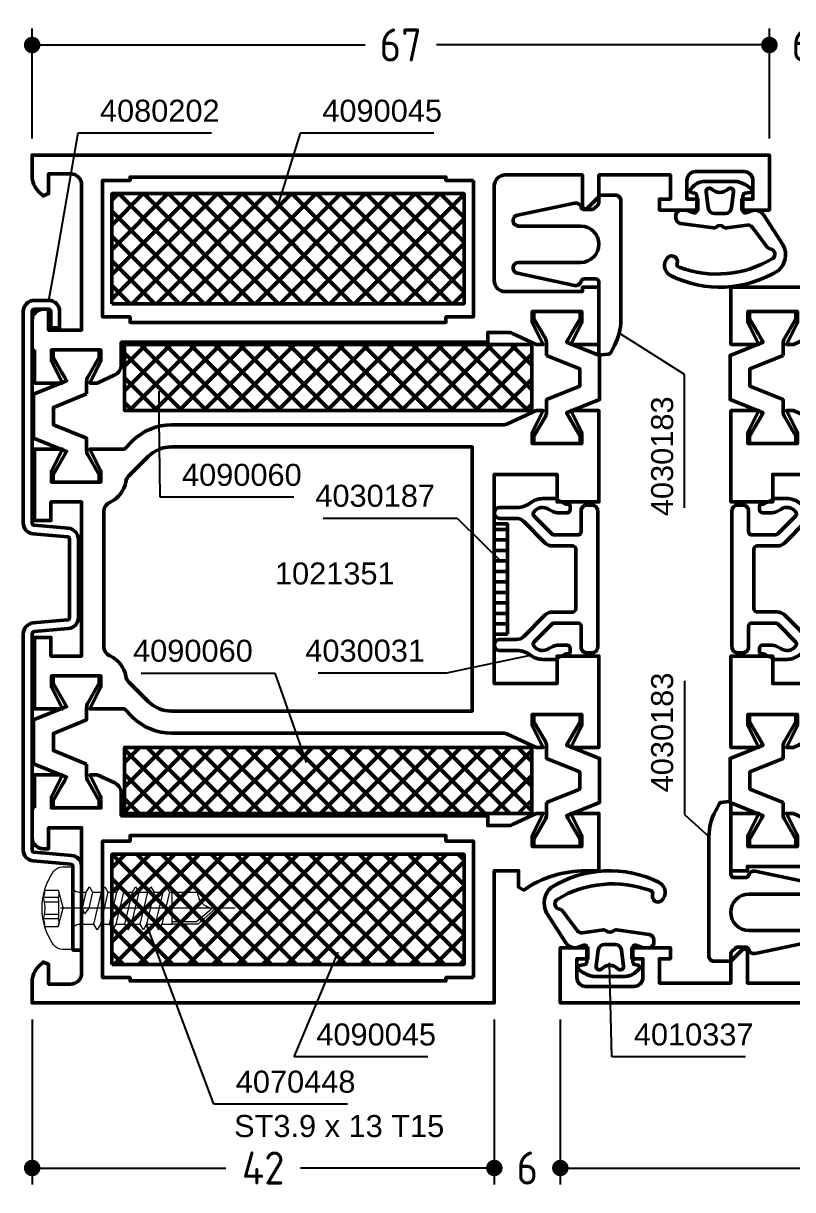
# Model space of a CAD drawing. Header units: millimetres. Extents: x 19 to 190, y 93 to 199.
# Drawn here: x 19.4 to 89.3, y 93 to 199 of the extents above; entities that cross this region are included whole.
import ezdxf

# ---------------------------------------------------------------- set-up
doc = ezdxf.new("R2010")
doc.units = ezdxf.units.MM
doc.linetypes.add('CENTER', pattern=[50.8, 31.75, -6.35, 6.35, -6.35])
doc.linetypes.add('HIDDEN', pattern=[9.525, 6.35, -3.175])
for name, color, linetype, lineweight in [('AM_5', 3, 'Continuous', 25), ('AM_C', 50, 'Continuous', 50), ('AM_S', 80, 'Continuous', 50), ('Cent3', 70, 'CENTER', 18), ('CHide4', 10, 'HIDDEN', 13), ('Cont3', 70, 'Continuous', 18), ('Cont4', 10, 'Continuous', 13)]:
    doc.layers.add(name, color=color, linetype=linetype, lineweight=lineweight)
doc.styles.add('HBS_DIMTEXTSTYLE', font='isocp.shx')
doc.styles.add('SWISSL', font='swissl.ttf')
doc.dimstyles.new('Konstruktionsschnitt 1-1$0', dxfattribs={"dimscale": 0, "dimtxt": 3, "dimasz": 1.5, "dimexe": 1.5, "dimexo": 1.5, "dimgap": 1.5, "dimtad": 0, "dimdsep": 46, "dimtxsty": 'HBS_DIMTEXTSTYLE', "dimblk": 'PUNKT', "dimcen": 0, "dimclrd": 3, "dimclre": 3, "dimclrt": 2, "dimadec": 1, "dimazin": 2, "dimtfac": 0.7, "dimtofl": 0, "dimtmove": 0, "dimatfit": 3, "dimfxl": 0, "dimtolj": 1, "dimtzin": 0, "dimarcsym": 0})

# ---------------------------------------------------------------- blocks, each defined once
blk = doc.blocks.new('WS4070448')
at = {"layer": 'Cent3', "ltscale": 0.5}
blk.add_line((8.05, -14.4), (8.07, 4.66), dxfattribs=at)
at = {"layer": 'CHide4', "ltscale": 0.3}
for p, q in [((7.1, 1.69), (7.1, 3.08)), ((7.51, 1.69), (7.51, 2.97)), ((8.63, 1.69), (8.63, 2.97)), ((9.04, 1.69), (9.04, 3.08))]:
    blk.add_line(p, q, dxfattribs=at)
for points in [[(6.42, 2.92), (6.42, 1.69)], [(9.72, 2.92), (9.72, 1.69)], [(6.42, 1.69), (8.07, 1.25)], [(9.72, 1.69), (8.07, 1.25)]]:
    blk.add_lwpolyline(points, dxfattribs=at)
for centre, radius, start, end in [((6.48, 4.2), 1.28, 267.2848, 298.8872), ((8.07, 5.85), 2.94, 250.6988, 289.3012), ((9.66, 4.2), 1.28, 241.1128, 272.7152), ((6.76, 2.85), 1.21, 253.6643, 286.3357), ((8.07, 11.78), 10.13, 264.4948, 275.5052), ((9.38, 2.85), 1.21, 253.6643, 286.3357)]:
    blk.add_arc(centre, radius, start, end, dxfattribs=at)
at = {"layer": 'Cont4'}
for p, q in [((6.62, -8.64), (6.62, -11)), ((6.62, -8.64), (9.52, -8.64)), ((9.52, -11), (9.52, -8.64)), ((6.62, -11), (8.07, -12.64)), ((8.07, -12.64), (9.52, -11))]:
    blk.add_line(p, q, dxfattribs=at)
blk.add_lwpolyline([(11.39, 2.11, 0.314856), (4.74, 2.11, 0.244912), (4.32, 1.29), (4.32, 0.36), (11.82, 0.36), (11.82, 1.29, 0.244912), (11.39, 2.11, 0.138291)], format="xyb", dxfattribs=at)
for points in [[(6.12, -1.14), (6.62, -1.43), (8.07, -1.08), (8.57, -0.71), (8.07, -0.51), (6.62, -0.85)], [(6.12, -2.54), (6.62, -2.83), (9.52, -2.14), (10.02, -1.85), (9.52, -1.56), (6.62, -2.25)], [(6.12, -3.94), (6.62, -4.23), (9.52, -3.54), (10.02, -3.25), (9.52, -2.96), (6.62, -3.65)], [(6.12, -5.34), (6.62, -5.63), (9.52, -4.94), (10.02, -4.65), (9.52, -4.36), (6.62, -5.05)], [(6.12, -6.74), (6.62, -7.03), (9.52, -6.34), (10.02, -6.05), (9.52, -5.76), (6.62, -6.45)], [(6.12, -8.14), (6.62, -8.43), (9.52, -7.74), (10.02, -7.45), (9.52, -7.16), (6.62, -7.85)]]:
    blk.add_lwpolyline(points, close=True, dxfattribs=at)
for points in [[(6.62, -0.14), (6.62, -0.85)], [(9.52, -0.14), (9.52, -1.56)], [(6.62, -1.43), (6.62, -1.85)], [(6.62, -1.43), (6.62, -2.25)], [(6.62, -1.43), (6.62, -2.25)], [(6.62, -2.83), (6.62, -3.65)], [(9.52, -2.14), (9.52, -2.96)], [(6.62, -4.23), (6.62, -5.05)], [(9.52, -3.54), (9.52, -4.36)], [(9.52, -4.94), (9.52, -5.76)], [(6.62, -5.63), (6.62, -6.45)], [(9.52, -6.34), (9.52, -7.16)], [(6.62, -7.03), (6.62, -7.85)], [(6.62, -8.43), (6.62, -8.64)], [(9.52, -7.74), (9.52, -8.64)], [(9.27, -8.64), (9.27, -10.89), (8.1, -12.28)], [(9.52, -9.14), (9.52, -9.96)], [(6.62, -9.83), (6.62, -10.65)]]:
    blk.add_lwpolyline(points, dxfattribs=at)
for centre, radius, start, end in [((6.12, -0.14), 0.5, 0, 90), ((10.02, -0.14), 0.5, 90, 180), ((6.61, -12.47), 1.47, 353.4244, 89.6688)]:
    blk.add_arc(centre, radius, start, end, dxfattribs=at)
blk = doc.blocks.new('PUNKT')
at = {"color": 0, "linetype": 'Continuous'}
blk.add_line((-0.5, 0), (-1, 0), dxfattribs=at)
at = {"color": 0, "linetype": 'Continuous', "const_width": 0.5}
blk.add_lwpolyline([(-0.25, 0, 1), (0.25, 0, 1)], format="xyb", close=True, dxfattribs=at)
blk = doc.blocks.new('*D9')
at = {"layer": 'AM_5', "color": 3, "lineweight": -2, "transparency": 16777216}
for p, q in [((68.23, 108.5), (68.23, 93.5)), ((166.23, 108.5), (166.23, 93.5)), ((69.73, 95), (114.02, 95)), ((164.73, 95), (120.44, 95))]:
    blk.add_line(p, q, dxfattribs=at)
at = {"layer": 'AM_5', "color": 3, "lineweight": -2, "transparency": 16777216, "xscale": 1.5, "yscale": 1.5, "zscale": 1.5, "rotation": 180}
blk.add_blockref('PUNKT', (68.23, 95), dxfattribs=at)
at = {"layer": 'AM_5', "color": 3, "lineweight": -2, "transparency": 16777216, "xscale": 1.5, "yscale": 1.5, "zscale": 1.5}
blk.add_blockref('PUNKT', (166.23, 95), dxfattribs=at)
at = {"layer": 'AM_5', "color": 2, "transparency": 16777216, "insert": (117.23, 95), "char_height": 3, "attachment_point": 5, "style": 'HBS_DIMTEXTSTYLE'}
blk.add_mtext('\\A1;98', dxfattribs=at)
blk = doc.blocks.new('*D10')
at = {"layer": 'AM_5', "color": 3, "lineweight": -2, "transparency": 16777216}
for p, q in [((62.23, 108.5), (62.23, 93.5)), ((68.23, 108.5), (68.23, 93.5)), ((60.73, 95), (59.23, 95)), ((69.73, 95), (71.23, 95))]:
    blk.add_line(p, q, dxfattribs=at)
at = {"layer": 'AM_5', "color": 3, "lineweight": -2, "transparency": 16777216, "xscale": 1.5, "yscale": 1.5, "zscale": 1.5}
blk.add_blockref('PUNKT', (62.23, 95), dxfattribs=at)
at = {"layer": 'AM_5', "color": 3, "lineweight": -2, "transparency": 16777216, "xscale": 1.5, "yscale": 1.5, "zscale": 1.5, "rotation": 180}
blk.add_blockref('PUNKT', (68.23, 95), dxfattribs=at)
at = {"layer": 'AM_5', "color": 2, "transparency": 16777216, "insert": (65.23, 95), "char_height": 3, "attachment_point": 5, "style": 'HBS_DIMTEXTSTYLE'}
blk.add_mtext('\\A1;6', dxfattribs=at)
blk = doc.blocks.new('*D11')
at = {"layer": 'AM_5', "color": 3, "lineweight": -2, "transparency": 16777216}
for p, q in [((20.23, 108.5), (20.23, 93.5)), ((62.23, 108.5), (62.23, 93.5)), ((21.73, 95), (37.84, 95)), ((60.73, 95), (44.62, 95))]:
    blk.add_line(p, q, dxfattribs=at)
at = {"layer": 'AM_5', "color": 3, "lineweight": -2, "transparency": 16777216, "xscale": 1.5, "yscale": 1.5, "zscale": 1.5, "rotation": 180}
blk.add_blockref('PUNKT', (20.23, 95), dxfattribs=at)
at = {"layer": 'AM_5', "color": 3, "lineweight": -2, "transparency": 16777216, "xscale": 1.5, "yscale": 1.5, "zscale": 1.5}
blk.add_blockref('PUNKT', (62.23, 95), dxfattribs=at)
at = {"layer": 'AM_5', "color": 2, "transparency": 16777216, "insert": (41.23, 95), "char_height": 3, "attachment_point": 5, "style": 'HBS_DIMTEXTSTYLE'}
blk.add_mtext('\\A1;42', dxfattribs=at)
blk = doc.blocks.new('*D15')
at = {"layer": 'AM_5', "color": 3, "lineweight": -2, "transparency": 16777216}
for p, q in [((87.23, 188.5), (87.23, 198.5)), ((93.23, 188.5), (93.23, 198.5)), ((85.73, 197), (84.23, 197)), ((94.73, 197), (96.23, 197))]:
    blk.add_line(p, q, dxfattribs=at)
at = {"layer": 'AM_5', "color": 3, "lineweight": -2, "transparency": 16777216, "xscale": 1.5, "yscale": 1.5, "zscale": 1.5}
blk.add_blockref('PUNKT', (87.23, 197), dxfattribs=at)
at = {"layer": 'AM_5', "color": 3, "lineweight": -2, "transparency": 16777216, "xscale": 1.5, "yscale": 1.5, "zscale": 1.5, "rotation": 180}
blk.add_blockref('PUNKT', (93.23, 197), dxfattribs=at)
at = {"layer": 'AM_5', "color": 2, "transparency": 16777216, "insert": (90.23, 197), "char_height": 3, "attachment_point": 5, "style": 'HBS_DIMTEXTSTYLE'}
blk.add_mtext('\\A1;6', dxfattribs=at)
blk = doc.blocks.new('*D16')
at = {"layer": 'AM_5', "color": 3, "lineweight": -2, "transparency": 16777216}
for p, q in [((20.23, 188.5), (20.23, 198.5)), ((87.23, 188.5), (87.23, 198.5)), ((21.73, 197), (50.49, 197)), ((85.73, 197), (56.97, 197))]:
    blk.add_line(p, q, dxfattribs=at)
at = {"layer": 'AM_5', "color": 3, "lineweight": -2, "transparency": 16777216, "xscale": 1.5, "yscale": 1.5, "zscale": 1.5, "rotation": 180}
blk.add_blockref('PUNKT', (20.23, 197), dxfattribs=at)
at = {"layer": 'AM_5', "color": 3, "lineweight": -2, "transparency": 16777216, "xscale": 1.5, "yscale": 1.5, "zscale": 1.5}
blk.add_blockref('PUNKT', (87.23, 197), dxfattribs=at)
at = {"layer": 'AM_5', "color": 2, "transparency": 16777216, "insert": (53.73, 197), "char_height": 3, "attachment_point": 5, "style": 'HBS_DIMTEXTSTYLE'}
blk.add_mtext('\\A1;67', dxfattribs=at)
blk = doc.blocks.new('*S36')
at = {"layer": 'AM_5', "color": 3}
for p, q in [((24.39, 189), (22.17, 176.26)), ((36.53, 189), (24.39, 189))]:
    blk.add_line(p, q, dxfattribs=at)
at = {"layer": 'AM_5', "color": 3, "linetype": 'Continuous'}
blk.add_line((22.17, 176.26), (21.73, 173.8), dxfattribs=at)
at = {"layer": 'AM_5', "color": 2, "insert": (26.39, 190), "char_height": 2, "attachment_point": 7, "style": 'SWISSL'}
blk.add_mtext('4080202', dxfattribs=at)
blk = doc.blocks.new('ZAHL links')
at = {"layer": 'AM_5', "color": 2, "style": 'SWISSL'}
blk.add_attdef('XXX', (1.85, -2.5), '', height=1.5, dxfattribs=at)
blk = doc.blocks.new('*S37')
at = {"layer": 'AM_5', "color": 3, "linetype": 'Continuous'}
blk.add_line((75.69, 169.49), (73.58, 170.82), dxfattribs=at)
at = {"layer": 'AM_5', "color": 3}
for p, q in [((79.51, 167.08), (75.69, 169.49)), ((79.51, 154.95), (79.51, 167.08))]:
    blk.add_line(p, q, dxfattribs=at)
at = {"layer": 'AM_5', "color": 2, "insert": (78.51, 165.08), "char_height": 2, "attachment_point": 9, "rotation": 90, "style": 'SWISSL'}
blk.add_mtext('4030183', dxfattribs=at)
blk = doc.blocks.new('*S38')
at = {"layer": 'AM_5', "color": 3}
for p, q in [((72.91, 105.1), (72.69, 113.64)), ((72.69, 113.64), (72.69, 113.64)), ((85.06, 105.1), (72.91, 105.1))]:
    blk.add_line(p, q, dxfattribs=at)
at = {"layer": 'AM_5', "color": 2, "insert": (74.91, 106.1), "char_height": 2, "attachment_point": 7, "style": 'SWISSL'}
blk.add_mtext('4010337', dxfattribs=at)
blk = doc.blocks.new('*S39')
at = {"layer": 'AM_5', "color": 3}
for p, q in [((79.51, 139.25), (79.51, 127.12)), ((79.51, 127.12), (79.88, 126.79))]:
    blk.add_line(p, q, dxfattribs=at)
at = {"layer": 'AM_5', "color": 3, "linetype": 'Continuous'}
blk.add_line((79.88, 126.79), (81.73, 125.11), dxfattribs=at)
at = {"layer": 'AM_5', "color": 2, "insert": (78.51, 129.12), "char_height": 2, "attachment_point": 7, "rotation": 90, "style": 'SWISSL'}
blk.add_mtext('4030183', dxfattribs=at)
blk = doc.blocks.new('*S55')
at = {"layer": 'AM_5', "color": 3}
for p, q in [((46.69, 154.03), (58.84, 154.03)), ((58.84, 154.03), (61.13, 151.77))]:
    blk.add_line(p, q, dxfattribs=at)
at = {"layer": 'AM_5', "color": 3, "linetype": 'Continuous'}
blk.add_line((61.13, 151.77), (62.92, 150.02), dxfattribs=at)
at = {"layer": 'AM_5', "color": 2, "insert": (56.84, 155.03), "char_height": 2, "attachment_point": 9, "style": 'SWISSL'}
blk.add_mtext('4030187', dxfattribs=at)
blk = doc.blocks.new('*S56')
at = {"layer": 'AM_5', "color": 3}
for p, q in [((57.93, 139.96), (63.08, 141.06)), ((46.23, 139.96), (57.93, 139.96))]:
    blk.add_line(p, q, dxfattribs=at)
at = {"layer": 'AM_5', "color": 3, "linetype": 'Continuous'}
blk.add_line((63.08, 141.06), (65.52, 141.58), dxfattribs=at)
at = {"layer": 'AM_5', "color": 2, "insert": (55.93, 140.96), "char_height": 2, "attachment_point": 9, "style": 'SWISSL'}
blk.add_mtext('4030031', dxfattribs=at)
blk = doc.blocks.new('*S57')
at = {"layer": 'AM_5', "color": 3, "linetype": 'Continuous'}
blk.add_line((31.78, 163.06), (31.76, 165.56), dxfattribs=at)
at = {"layer": 'AM_5', "color": 3}
for p, q in [((31.85, 155.93), (31.78, 163.06)), ((44, 155.93), (31.85, 155.93))]:
    blk.add_line(p, q, dxfattribs=at)
at = {"layer": 'AM_5', "color": 2, "insert": (33.85, 156.93), "char_height": 2, "attachment_point": 7, "style": 'SWISSL'}
blk.add_mtext('4090060', dxfattribs=at)
blk = doc.blocks.new('*S58')
at = {"layer": 'AM_5', "color": 3}
for p, q in [((30.13, 139.95), (42.28, 139.95)), ((42.28, 139.95), (44.31, 134.19))]:
    blk.add_line(p, q, dxfattribs=at)
at = {"layer": 'AM_5', "color": 3, "linetype": 'Continuous'}
blk.add_line((44.31, 134.19), (45.14, 131.84), dxfattribs=at)
at = {"layer": 'AM_5', "color": 2, "insert": (40.28, 140.95), "char_height": 2, "attachment_point": 9, "style": 'SWISSL'}
blk.add_mtext('4090060', dxfattribs=at)
blk = doc.blocks.new('*S59')
at = {"layer": 'AM_5', "color": 3}
for p, q in [((44.6, 189), (43.14, 184.3)), ((56.73, 189), (44.6, 189))]:
    blk.add_line(p, q, dxfattribs=at)
at = {"layer": 'AM_5', "color": 3, "linetype": 'Continuous'}
blk.add_line((43.14, 184.3), (42.39, 181.91), dxfattribs=at)
at = {"layer": 'AM_5', "color": 2, "insert": (46.6, 190), "char_height": 2, "attachment_point": 7, "style": 'SWISSL'}
blk.add_mtext('4090045', dxfattribs=at)
blk = doc.blocks.new('*S60')
at = {"layer": 'AM_5', "color": 3, "linetype": 'Continuous'}
blk.add_line((30.14, 112.3), (31.11, 114.6), dxfattribs=at)
at = {"layer": 'AM_5', "color": 3}
for p, q in [((27.11, 105.1), (30.14, 112.3)), ((39.24, 105.1), (27.11, 105.1))]:
    blk.add_line(p, q, dxfattribs=at)
at = {"layer": 'AM_5', "color": 2, "insert": (29.11, 106.1), "char_height": 2, "attachment_point": 7, "style": 'SWISSL'}
blk.add_mtext('4090045', dxfattribs=at)
blk = doc.blocks.new('WI1021351')
for points in [[(17.7, 0.2), (17.7, 0), (15, 0, -0.414214), (14, 1), (14, 1.5), (15.9, 1.5), (15.9, 4.5), (2.7, 4.5, 0.414214), (1.7, 3.5), (1.7, 1.5), (3.5, 1.5), (3.71, 0.99), (3.31, 0.59, -0.198912), (1.9, 0), (0, 0), (0, 67), (5, 67), (5, 64.5), (4, 64.5), (4, 65.5), (2.3, 65.5, 0.414214), (1.5, 64.7), (1.5, 60.3, 0.414214), (2.3, 59.5), (4, 59.5), (4, 60.5), (5, 60.5), (5, 57), (4, 57), (4, 58), (1.8, 58), (1.8, 51.5), (3.78, 51.5), (4.94, 50.34), (4.8, 50), (1.8, 50), (1.8, 43, 0.414214), (2.8, 42), (11.4, 42, 0.414214), (12.4, 43), (12.4, 50), (12, 50), (12, 51.5), (17.2, 51.5), (17.2, 48.95), (15.2, 49.95), (14.2, 49.95), (14.2, 45.45), (15.2, 45.45), (17.2, 46.45), (17.2, 45.8), (16.19, 43.64, 0.109518), (16.1, 43.22), (16.1, 41.4), (17, 41.4), (17, 8.1), (19.06, 8.1, -0.294108), (19.97, 7.51), (20.7, 5.9), (20.7, 5.25), (18.7, 6.25), (17.7, 6.25), (17.7, 1.75), (18.7, 1.75), (20.7, 2.75), (20.7, 0.2), (17.7, 0.2)], [(18.19, 46.75), (17.07, 46.75, 0.131652), (16.67, 46.64), (14.86, 45.6), (14.2, 45.6), (14.2, 49.8), (14.86, 49.8), (16.2, 49.02), (16.69, 48.74), (16.99, 48.57), (18.2, 51.57), (22.2, 51.57), (23.41, 48.57), (25.54, 49.8), (26.2, 49.8), (26.2, 45.6), (25.54, 45.6), (23.73, 46.64, 0.131652), (23.33, 46.75), (22.21, 46.75), (20.99, 49.77), (19.41, 49.77)], [(24.5, 12.67, 0.198912), (25.96, 9.13), (26.7, 8.4), (26.7, 5.25), (28.7, 6.25), (29.7, 6.25), (29.7, 1.75), (28.7, 1.75), (26.7, 2.75), (26.7, 0.2), (33.2, 0.2), (33.2, 1.7), (31.5, 1.7), (31.5, 4.5), (45.5, 4.5), (45.5, 1.7), (43.8, 1.7), (43.8, 0.2), (50.3, 0.2), (50.3, 2.75), (48.3, 1.75), (47.3, 1.75), (47.3, 6.25), (48.3, 6.25), (50.3, 5.25), (50.3, 8.4), (51.04, 9.13, 0.198912), (52.5, 12.67), (52.5, 42.79, -0.109518), (52.59, 43.21), (53.8, 45.8), (53.8, 46.45), (51.8, 45.45), (50.8, 45.45), (50.8, 49.95), (51.8, 49.95), (53.8, 48.95), (53.8, 51.5), (45.5, 51.5), (45.5, 47.7), (48, 47.7), (48, 42), (29, 42), (29, 47.7), (31.5, 47.7), (31.5, 51.5), (23.2, 51.5), (23.2, 48.95), (25.2, 49.95), (26.2, 49.95), (26.2, 45.45), (25.2, 45.45), (23.2, 46.45), (23.2, 45.8), (24.41, 43.21, -0.109518), (24.5, 42.79)], [(58.81, 46.75), (59.93, 46.75, -0.131652), (60.33, 46.64), (62.14, 45.6), (62.8, 45.6), (62.8, 49.8), (62.14, 49.8), (60.8, 49.02), (60.31, 48.74), (60.01, 48.57), (58.8, 51.57), (54.8, 51.57), (53.59, 48.57), (51.46, 49.8), (50.8, 49.8), (50.8, 45.6), (51.46, 45.6), (53.27, 46.64, -0.131652), (53.67, 46.75), (54.79, 46.75), (56.02, 49.77), (57.59, 49.77)], [(59.3, 0.2), (59.3, 0), (62, 0, 0.414214), (63, 1), (63, 1.5), (61.1, 1.5), (61.1, 4.5), (74.3, 4.5, -0.414214), (75.3, 3.5), (75.3, 1.5), (73.5, 1.5), (73.29, 0.99), (73.69, 0.58, 0.198912), (75.11, 0), (77, 0), (77, 42), (65, 42), (65, 44.2), (66.5, 44.2), (66.75, 44.67, -0.151177), (65, 50.31), (65, 51.5), (59.8, 51.5), (59.8, 48.95), (61.8, 49.95), (62.8, 49.95), (62.8, 45.45), (61.8, 45.45), (59.8, 46.45), (59.8, 45.8), (60.81, 43.64, -0.109518), (60.9, 43.22), (60.9, 41.4), (60, 41.4), (60, 8.1), (57.94, 8.1, 0.294108), (57.03, 7.51), (56.3, 5.9), (56.3, 5.25), (58.3, 6.25), (59.3, 6.25), (59.3, 1.75), (58.3, 1.75), (56.3, 2.75), (56.3, 0.2), (59.3, 0.2)], [(26.5, 12.67, 0.198912), (27.38, 10.55), (29.14, 8.79, 0.154989), (29.67, 8.51, -0.248244), (31.53, 7.08, 0.293963), (32.44, 6.5), (44.57, 6.5, 0.293963), (45.48, 7.08, -0.248244), (47.33, 8.51, 0.154989), (47.86, 8.79), (49.62, 10.55, 0.198912), (50.5, 12.67), (50.5, 40), (26.5, 40)], [(21.69, 4.95), (20.57, 4.95, -0.131652), (20.17, 5.06), (18.36, 6.1), (17.7, 6.1), (17.7, 1.9), (18.36, 1.9), (19.7, 2.67), (20.19, 2.96), (20.49, 3.13), (21.7, 0.13), (25.7, 0.13), (26.91, 3.13), (29.04, 1.9), (29.7, 1.9), (29.7, 6.1), (29.04, 6.1), (27.23, 5.06, -0.131652), (26.83, 4.95), (25.71, 4.95), (24.49, 1.93), (22.91, 1.93)], [(55.31, 4.95), (56.43, 4.95, 0.131652), (56.83, 5.06), (58.64, 6.1), (59.3, 6.1), (59.3, 1.9), (58.64, 1.9), (57.3, 2.67), (56.81, 2.96), (56.51, 3.13), (55.3, 0.13), (51.3, 0.13), (50.09, 3.13), (47.96, 1.9), (47.3, 1.9), (47.3, 6.1), (47.96, 6.1), (49.77, 5.06, 0.131652), (50.17, 4.95), (51.29, 4.95), (52.52, 1.93), (54.09, 1.93)]]:
    blk.add_lwpolyline(points, format="xyb", close=True)
for points in [[(2.3, 40.1), (2.3, 37.6), (2, 37.6), (2, 8.9), (2.3, 8.9), (2.3, 6.4), (14.7, 6.4), (14.7, 8.9), (15.2, 8.9), (15.2, 37.6), (14.7, 37.6), (14.7, 40.1), (2.3, 40.1)], [(74.7, 40.1), (62.3, 40.1), (62.3, 37.6), (61.8, 37.6), (61.8, 8.9), (62.3, 8.9), (62.3, 6.4), (74.7, 6.4), (74.7, 8.9), (75, 8.9), (75, 37.6), (74.7, 37.6), (74.7, 40.1)]]:
    blk.add_lwpolyline(points, close=True)
blk = doc.blocks.new('WI1021358')
for points in [[(-59.8, 2.2), (-59.8, 1.55), (-61.8, 2.55), (-62.8, 2.55), (-62.8, -1.95), (-61.8, -1.95), (-59.8, -0.95), (-59.8, -3.5), (-65, -3.5), (-65, -2), (-64.6, -2), (-64.6, 5, 0.414214), (-65.6, 6), (-74.2, 6, 0.414214), (-75.2, 5), (-75.2, -2), (-72.2, -2), (-72.06, -2.34), (-73.22, -3.5), (-75.2, -3.5), (-75.2, -10), (-73, -10), (-73, -9), (-72, -9), (-72, -12.5), (-73, -12.5), (-73, -11.5), (-74.7, -11.5, 0.414214), (-75.5, -12.3), (-75.5, -16.7, 0.414214), (-74.7, -17.5), (-73, -17.5), (-73, -16.5), (-72, -16.5), (-72, -19), (-77, -19), (-77, 79), (-72, 79), (-72, 76.5), (-73, 76.5), (-73, 77.5), (-74.7, 77.5, 0.414214), (-75.5, 76.7), (-75.5, 72.3, 0.414214), (-74.7, 71.5), (-73, 71.5), (-73, 72.5), (-72, 72.5), (-72, 69), (-73, 69), (-73, 70), (-75, 70), (-75, 50.5, 0.414214), (-74, 49.5), (-61.1, 49.5), (-61.1, 52.5), (-63, 52.5), (-63, 53, -0.414214), (-62, 54), (-59.3, 54), (-59.3, 53.8), (-56.3, 53.8), (-56.3, 51.25), (-58.3, 52.25), (-59.3, 52.25), (-59.3, 47.75), (-58.3, 47.75), (-56.3, 48.75), (-56.3, 48.1), (-57.03, 46.49, -0.294108), (-57.94, 45.9), (-60, 45.9), (-60, 6.6), (-60.9, 6.6), (-60.9, 4.78, 0.109518), (-60.81, 4.36), (-59.8, 2.2)], [(-55.31, 49.05), (-56.43, 49.05, 0.131652), (-56.83, 48.94), (-58.64, 47.9), (-59.3, 47.9), (-59.3, 52.1), (-58.64, 52.1), (-57.3, 51.33), (-56.81, 51.05), (-56.51, 50.87), (-55.3, 53.88), (-51.3, 53.88), (-50.09, 50.87), (-47.96, 52.1), (-47.3, 52.1), (-47.3, 47.9), (-47.96, 47.9), (-49.77, 48.94, 0.131652), (-50.17, 49.05), (-51.29, 49.05), (-52.51, 52.08), (-54.08, 52.08)], [(-24.5, 41.33, 0.198912), (-25.96, 44.86), (-26.7, 45.6), (-26.7, 48.75), (-28.7, 47.75), (-29.7, 47.75), (-29.7, 52.25), (-28.7, 52.25), (-26.7, 51.25), (-26.7, 53.8), (-33.2, 53.8), (-33.2, 52.3), (-31.5, 52.3), (-31.5, 49.5), (-45.5, 49.5), (-45.5, 52.3), (-43.8, 52.3), (-43.8, 53.8), (-50.3, 53.8), (-50.3, 51.25), (-48.3, 52.25), (-47.3, 52.25), (-47.3, 47.75), (-48.3, 47.75), (-50.3, 48.75), (-50.3, 45.6), (-51.04, 44.86, 0.198912), (-52.5, 41.33), (-52.5, 5.21, -0.109518), (-52.59, 4.79), (-53.8, 2.2), (-53.8, 1.55), (-51.8, 2.55), (-50.8, 2.55), (-50.8, -1.95), (-51.8, -1.95), (-53.8, -0.95), (-53.8, -3.5), (-45.5, -3.5), (-45.5, 0.3), (-48, 0.3), (-48, 6), (-29, 6), (-29, 0.3), (-31.5, 0.3), (-31.5, -3.5), (-23.2, -3.5), (-23.2, -0.95), (-25.2, -1.95), (-26.2, -1.95), (-26.2, 2.55), (-25.2, 2.55), (-23.2, 1.55), (-23.2, 2.2), (-24.41, 4.79, -0.109518), (-24.5, 5.21)], [(-21.69, 49.05), (-20.57, 49.05, -0.131652), (-20.17, 48.94), (-18.36, 47.9), (-17.7, 47.9), (-17.7, 52.1), (-18.36, 52.1), (-19.7, 51.33), (-20.19, 51.05), (-20.49, 50.87), (-21.7, 53.88), (-25.7, 53.88), (-26.91, 50.87), (-29.04, 52.1), (-29.7, 52.1), (-29.7, 47.9), (-29.04, 47.9), (-27.23, 48.94, -0.131652), (-26.83, 49.05), (-25.71, 49.05), (-24.49, 52.08), (-22.91, 52.08)], [(-17.7, 54), (-15, 54, -0.414214), (-14, 53), (-14, 52.5), (-15.9, 52.5), (-15.9, 49.5), (-2.7, 49.5, 0.414214), (-1.7, 50.5), (-1.7, 52.5), (-3.5, 52.5), (-3.71, 53.01), (-3.31, 53.41, -0.198912), (-1.9, 54), (0, 54), (0, 6), (-12, 6), (-12, -3.5), (-17.2, -3.5), (-17.2, -0.95), (-15.2, -1.95), (-14.2, -1.95), (-14.2, 2.55), (-15.2, 2.55), (-17.2, 1.55), (-17.2, 2.2), (-16.19, 4.36, 0.109518), (-16.1, 4.78), (-16.1, 6.6), (-17, 6.6), (-17, 45.9), (-19.06, 45.9, -0.294108), (-19.97, 46.49), (-20.7, 48.1), (-20.7, 48.75), (-18.7, 47.75), (-17.7, 47.75), (-17.7, 52.25), (-18.7, 52.25), (-20.7, 51.25), (-20.7, 53.8), (-17.7, 53.8), (-17.7, 54)], [(-26.5, 8), (-50.5, 8), (-50.5, 41.33, -0.198912), (-49.62, 43.45), (-47.86, 45.21, -0.154989), (-47.33, 45.49, 0.248244), (-45.47, 46.91, -0.293963), (-44.56, 47.5), (-32.43, 47.5, -0.293963), (-31.52, 46.91, 0.248244), (-29.67, 45.49, -0.154989), (-29.14, 45.21), (-27.38, 43.45, -0.198912), (-26.5, 41.33)], [(-58.81, 1.25), (-59.93, 1.25, -0.131652), (-60.33, 1.36), (-62.14, 2.4), (-62.8, 2.4), (-62.8, -1.8), (-62.14, -1.8), (-60.8, -1.03), (-60.31, -0.74), (-60.01, -0.57), (-58.8, -3.57), (-54.8, -3.57), (-53.59, -0.57), (-51.46, -1.8), (-50.8, -1.8), (-50.8, 2.4), (-51.46, 2.4), (-53.27, 1.36, -0.131652), (-53.67, 1.25), (-54.79, 1.25), (-56.01, -1.77), (-57.58, -1.77)], [(-18.19, 1.25), (-17.07, 1.25, 0.131652), (-16.67, 1.36), (-14.86, 2.4), (-14.2, 2.4), (-14.2, -1.8), (-14.86, -1.8), (-16.2, -1.03), (-16.69, -0.74), (-16.99, -0.57), (-18.2, -3.57), (-22.2, -3.57), (-23.41, -0.57), (-25.54, -1.8), (-26.2, -1.8), (-26.2, 2.4), (-25.54, 2.4), (-23.73, 1.36, 0.131652), (-23.33, 1.25), (-22.21, 1.25), (-20.99, -1.77), (-19.41, -1.77)]]:
    blk.add_lwpolyline(points, format="xyb", close=True)
for points in [[(-62.3, 47.6), (-74.7, 47.6), (-74.7, 45.1), (-75, 45.1), (-75, 10.4), (-74.7, 10.4), (-74.7, 7.9), (-62.3, 7.9), (-62.3, 10.4), (-61.8, 10.4), (-61.8, 45.1), (-62.3, 45.1), (-62.3, 47.6)], [(-14.7, 7.9), (-2.3, 7.9), (-2.3, 10.4), (-2, 10.4), (-2, 45.1), (-2.3, 45.1), (-2.3, 47.6), (-14.7, 47.6), (-14.7, 45.1), (-15.2, 45.1), (-15.2, 10.4), (-14.7, 10.4), (-14.7, 7.9)]]:
    blk.add_lwpolyline(points, close=True)
blk = doc.blocks.new('WI4010337')
for points in [[(3, -2.6, -0.059278), (2.91, -2.59, -0.117049), (1.67, -1.96, -0.635393), (1.77, -1.61), (2.23, -1.53, 0.36397), (2.4, -1.33), (2.4, 0.04, 0.520567), (2.13, 0.23), (1.55, 0.02, -0.087489), (1.45, 0), (1.34, 0, -0.254502), (0.5, 0.46), (-1.26, 3.19, -0.346313), (-0.82, 5.48, -0.262362), (8.99, 5.92, -0.532594), (9.19, 4.28, -0.763093), (8.39, 4.81, 0.405422), (8.21, 5.19, 0.226764), (-0.3, 4.4, 0.686875), (-0.04, 3.5, -0.213671), (0.17, 3.38), (1.56, 1.54, 0.272627), (2.03, 1.35), (3.91, 1.62, -0.228564), (4.16, 1.54, 0.398435), (4.84, 1.54, -0.228564), (5.09, 1.62), (8.07, 1.2, -0.373635), (8.5, 0.7), (8.5, 0.5, -0.414214), (8, 0), (7.55, 0, -0.087489), (7.45, 0.02), (6.87, 0.23, 0.520567), (6.6, 0.04), (6.6, -1.33, 0.36397), (6.77, -1.53), (7.03, -1.58, -0.594937), (7.15, -1.91), (6.95, -2.12, -0.208), (5.85, -2.6)], [(4.98, 0.3, -0.378866), (5.57, -0.23), (5.75, -1.66, -0.717695), (5.24, -1.91, 0.421053), (3.76, -1.91, -0.717695), (3.25, -1.66), (3.43, -0.23, -0.378866), (4.02, 0.3)]]:
    blk.add_lwpolyline(points, format="xyb", close=True)
blk = doc.blocks.new('WI4030031')
blk.add_lwpolyline([(6.2, -9.4, 0.414214), (6.7, -8.9), (6.7, -8.4, 0.414214), (6.2, -7.9), (4.3, -7.9, -0.414214), (4, -7.6), (4, -5.44, -0.198912), (4.09, -5.23), (5.7, -3.62, -0.366985), (6.08, -3.59, -0.409938), (6.32, -4.97, 0.152896), (6, -6), (6, -6.6, 0.414214), (6.3, -6.9), (6.6, -6.9, 0.414214), (6.8, -6.7), (6.8, -6.55, -0.131652), (6.84, -6.4), (7.26, -5.67, 0.131652), (7.3, -5.52), (7.3, -4.4, 0.166731), (6.92, -3.3, -0.166731), (6.5, -2.07), (6.5, -0.5, 1), (5.5, -0.5), (5.5, -1.99, -0.198912), (5.21, -2.69), (3.29, -4.61, 0.198912), (3, -5.31), (3, -7.1, -0.414214), (2.7, -7.4), (-2.7, -7.4, -0.414214), (-3, -7.1), (-3, -5.31, 0.198912), (-3.29, -4.61), (-5.21, -2.69, -0.198912), (-5.5, -1.99), (-5.5, -0.5, 1), (-6.5, -0.5), (-6.5, -2.07, -0.166731), (-6.92, -3.3, 0.166731), (-7.3, -4.4), (-7.3, -5.52, 0.131652), (-7.26, -5.67), (-6.84, -6.4, -0.131652), (-6.8, -6.55), (-6.8, -6.7, 0.414214), (-6.6, -6.9), (-6.3, -6.9, 0.414214), (-6, -6.6), (-6, -6, 0.152896), (-6.32, -4.97, -0.409938), (-6.08, -3.59, -0.366985), (-5.7, -3.62), (-4.09, -5.23, -0.198912), (-4, -5.44), (-4, -7.6, -0.414214), (-4.3, -7.9), (-6.2, -7.9, 0.414214), (-6.7, -8.4), (-6.7, -8.9, 0.414214), (-6.2, -9.4), (6.2, -9.4)], format="xyb", close=True)
blk = doc.blocks.new('WI4030183')
blk.add_lwpolyline([(7.3, 2, -0.414214), (7.8, 1.5), (7.8, 0.2, -0.414214), (7.6, 0), (7.08, 0, 0.198912), (6.94, -0.06), (6.59, -0.41, 0.198912), (6.5, -0.62), (6.5, -1.33, 0.341999), (6.72, -1.62, -0.401322), (7.09, -2.2), (5.99, -7.4, -0.900845), (5, -7.3), (5, -1.65, 1), (1.7, -1.65), (1.7, -7.3, -0.900845), (0.71, -7.4), (-0.39, -2.2, -0.401322), (-0.03, -1.62, 0.341999), (0.2, -1.33), (0.2, -0.3, 0.445229), (-0.13, 0), (-6.51, 0, -0.445229), (-6.71, 0.22), (-6.64, 0.89, -0.249328), (-6.54, 1.05), (-5.85, 1.41, -0.120826), (-3.54, 2), (7.3, 2)], format="xyb", close=True)
blk = doc.blocks.new('WI4030187')
h = blk.add_hatch()
h.set_pattern_fill('LINE', color=256, scale=0.3, angle=90)
h.set_pattern_definition([(90, (-148.2295, -112.0005), (-0.9525, 6e-17), [])])
h.paths.add_polyline_path([(5, 0), (5, 1.2), (-5, 1.2), (-5, 0)])
blk.add_lwpolyline([(5, 1.2), (5, 0), (-5, 0), (-5, 1.2), (5, 1.2)], close=True)
blk = doc.blocks.new('WI4080202')
blk.add_lwpolyline([(-48.32, -0.18), (-48.61, -3.59, -0.388879), (-49.61, -4.5), (-57.2, -4.5), (-57.2, -3.7), (-49.61, -3.7, 0.388879), (-49.41, -3.52), (-49.11, -0.11, -0.388879), (-48.12, 0.8), (-28.48, 0.8, -0.388879), (-27.49, -0.11), (-27.22, -3.22, 0.388879), (-27.02, -3.4), (-19.88, -3.4, 0.388879), (-19.68, -3.22), (-19.41, -0.11, -0.388879), (-18.42, 0.8), (0.8, 0.8, -0.414214), (1.8, -0.2), (1.8, -1.5, -0.414214), (0.8, -2.5), (-0.7, -2.5), (-0.7, -1.7), (0.8, -1.7, 0.414214), (1, -1.5), (1, -0.2, 0.414214), (0.8, 0), (-18.42, 0, 0.388879), (-18.62, -0.18), (-18.89, -3.29, -0.388879), (-19.88, -4.2), (-27.02, -4.2, -0.388879), (-28.01, -3.29), (-28.28, -0.18, 0.388879), (-28.48, 0), (-48.12, 0, 0.388879), (-48.32, -0.18)], format="xyb", close=True)
blk = doc.blocks.new('WI4090045')
h = blk.add_hatch()
h.set_pattern_fill('ANSI37', color=256, scale=0.5, style=0)
h.set_pattern_definition([(45, (-25.7795, -195.8995), (-1.122532, 1.122532), []), (135, (-25.7795, -195.8995), (-1.122532, -1.122532), [])])
h.paths.add_polyline_path([(32.85, -11.2), (32.85, -1.2), (0.85, -1.2), (0.85, -11.2)])
blk.add_lwpolyline([(0.85, -11.2), (0.85, -1.2), (32.85, -1.2), (32.85, -11.2), (0.85, -11.2)], close=True)
blk = doc.blocks.new('WI4090060')
h = blk.add_hatch()
h.set_pattern_fill('ANSI37', color=256, scale=0.5, style=0)
h.set_pattern_definition([(45, (-28.0295, -176.1995), (-1.122532, 1.122532), []), (135, (-28.0295, -176.1995), (-1.122532, -1.122532), [])])
h.paths.add_polyline_path([(0.3, -0.2), (0.3, -6.2), (37.3, -6.2), (37.3, -0.2)])
blk.add_lwpolyline([(37.3, -0.2), (37.3, -6.2), (0.3, -6.2), (0.3, -0.2), (37.3, -0.2)], close=True)

msp = doc.modelspace()

# ---------------------------------------------------------------- linework, layer by layer
at = {"layer": 'AM_5', "color": 3}
for p, q in [((36.736, 100.812), (30.629, 117.143)), ((48.881, 100.812), (36.736, 100.812))]:
    msp.add_line(p, q, dxfattribs=at)
at = {"layer": 'AM_5', "color": 3, "linetype": 'Continuous'}
msp.add_line((35.55, 115.109), (34.097, 117.143), dxfattribs=at)

# ---------------------------------------------------------------- block references
at = {"xscale": -1, "rotation": 90}
msp.add_blockref('WS4070448', (24.288, 126.661), dxfattribs=at)
at = {"layer": 'AM_5'}
for name, p in [('*S36', (0, 0)), ('*S59', (0, 0)), ('*S37', (0, 0)), ('*S57', (0, 0)), ('*S55', (0, 0)), ('*S56', (0, 0)), ('*S58', (0, 0)), ('*S39', (0, 0)), ('*S60', (16.945, 0)), ('*S38', (0, 0))]:
    msp.add_blockref(name, p, dxfattribs=at)
at = {"layer": 'AM_C'}
for name, p, rotation in [('WI4010337', (87.23, 181.999), 180), ('WI4080202', (20.228, 171.998), 90.00000000000001), ('WI4030031', (62.227, 148.499), 90.00000000000001), ('WI4030031', (93.23, 148.501), 270), ('WI4030187', (62.227, 148.499), 270)]:
    msp.add_blockref(name, p, dxfattribs=dict(at, rotation=rotation))
for name, p in [('WI4090045', (26.63, 184.699)), ('WI4090060', (28.33, 169.999)), ('WI4090045', (26.627, 124.698)), ('WI4010337', (68.23, 115.001))]:
    msp.add_blockref(name, p, dxfattribs=at)
at = {"layer": 'AM_C', "xscale": -1}
for name, p, rotation in [('WI4030183', (71.73, 175.556), 270), ('WI4090060', (28.327, 126.998), 180), ('WI4030183', (83.73, 121.572), 90)]:
    msp.add_blockref(name, p, dxfattribs=dict(at, rotation=rotation))
at = {"layer": 'AM_S', "rotation": 270}
msp.add_blockref('WI1021351', (20.23, 186.999), dxfattribs=at)
at = {"layer": 'AM_S', "xscale": -1, "rotation": 270}
msp.add_blockref('WI1021358', (87.23, 186.999), dxfattribs=at)
at = {"layer": 'Cont3'}
ref = msp.add_blockref('ZAHL links', (36.736, 100.312), dxfattribs=at)
ref.add_attrib('XXX', 'ST3.9 x 13 T15', (38.582, 97.812), dxfattribs={"layer": 'AM_5', "color": 2, "height": 2, "style": 'SWISSL'})

# ---------------------------------------------------------------- texts
at = {"layer": 'AM_5', "color": 2, "char_height": 2, "style": 'SWISSL'}
for s, insert, attachment_point in [('1021351', (53.17, 147.97), 9), ('4070448', (38.736, 101.812), 7)]:
    msp.add_mtext(s, dxfattribs=dict(at, insert=insert, attachment_point=attachment_point))

# ---------------------------------------------------------------- dimensions: what is measured, and where the dimension line sits
at = {"layer": 'AM_5'}
for base, p1, p2, picture, middle in [((87.23, 196.999), (20.23, 186.999), (87.23, 186.999), '*D16', (53.73, 196.999)), ((62.23, 95.001), (20.227, 109.998), (62.23, 110.002), '*D11', (41.228, 95.001)), ((166.23, 95.001), (68.23, 110.001), (166.23, 110.001), '*D9', (117.23, 95.001))]:
    dim = msp.add_linear_dim(base=base, p1=p1, p2=p2, angle=0, dimstyle='Konstruktionsschnitt 1-1$0', override={"dimscale": 1}, dxfattribs=at)
    dim.commit()
    dim.dimension.update_dxf_attribs({"geometry": picture, "text_midpoint": middle})
dim = msp.add_linear_dim(base=(93.23, 196.999), p1=(87.23, 186.999), p2=(93.23, 186.999), dimstyle='Konstruktionsschnitt 1-1$0', override={"dimscale": 1}, dxfattribs=at)
dim.commit()
dim.dimension.update_dxf_attribs({"geometry": '*D15', "text_midpoint": (90.23, 196.999), "dimtype": 160})
dim = msp.add_linear_dim(base=(68.23, 95.001), p1=(62.23, 110.002), p2=(68.23, 110.001), angle=0, dimstyle='Konstruktionsschnitt 1-1$0', override={"dimscale": 1}, dxfattribs=at)
dim.commit()
dim.dimension.update_dxf_attribs({"geometry": '*D10', "text_midpoint": (65.23, 95.001), "dimtype": 160})

doc.saveas('drawing.dxf')
